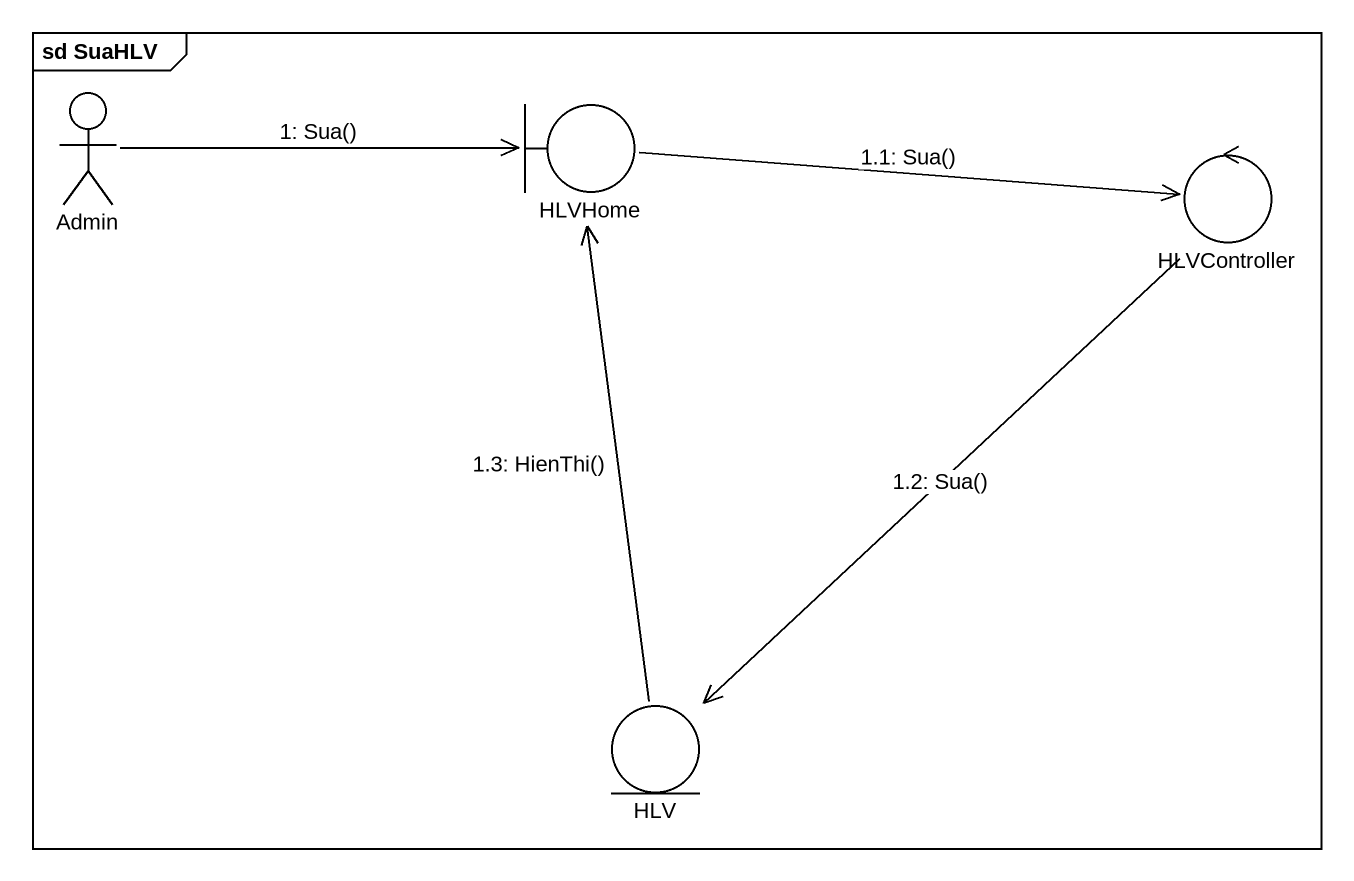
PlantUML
@startuml
mainframe sd SuaHLV
actor Admin
boundary HLVHome
control HLVController
entity HLV
Admin -right-> HLVHome : 1: Sua()
HLVHome -right-> HLVController : 1.1: Sua()
HLVController --> HLV : 1.2: Sua()
HLV -up-> HLVHome : 1.3: HienThi()
@enduml
